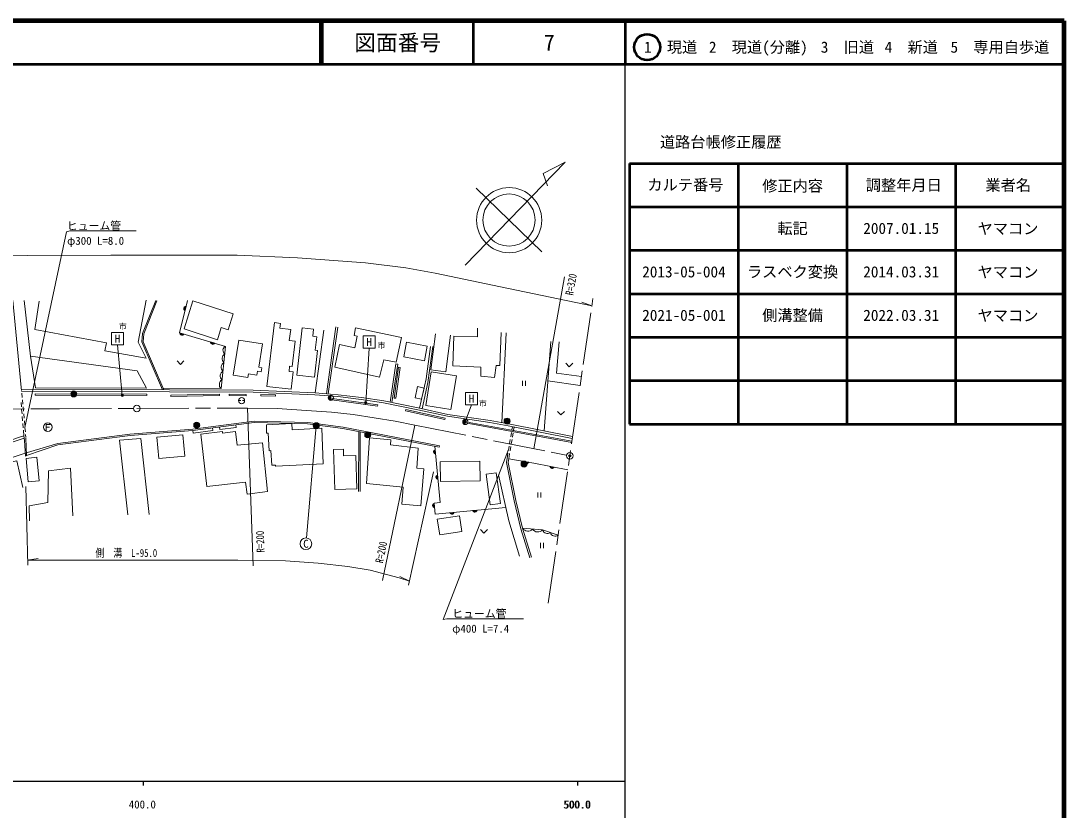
# Model space of a CAD drawing. Units: millimetres at full size, sheet at 1:1000; details may follow other scales. Extents: x 40000 to 680000, y 20000 to 380000.
# Drawn here: x 439891 to 680000, y 198357 to 380000 of the extents above; entities that cross this region are included whole.
import ezdxf
from ezdxf.enums import TextEntityAlignment as Align

# ---------------------------------------------------------------- set-up
doc = ezdxf.new("R2010")
doc.units = ezdxf.units.MM
doc.header["$LTSCALE"] = 1000
doc.header["$PDMODE"] = 32
doc.header["$PDSIZE"] = 500
doc.linetypes.add('CHAIN', pattern=[18.5, 12, -1.5, 3.5, -1.5])
for name, color, linetype, lineweight in [('M-BGD', 7, 'Continuous', 13), ('M-BMK', 2, 'CHAIN', 13), ('M-BMK-SRVR', 3, 'Continuous', 13), ('M-STR-HTXT', 7, 'Continuous', 13), ('M-STR-STRC', 7, 'Continuous', 13), ('M-TTL', 2, 'Continuous', 140), ('M-TTL-BAND', 7, 'Continuous', 25), ('M-TTL-FRAM', 2, 'Continuous', 50), ('M-TTL-LINE', 7, 'Continuous', 50)]:
    doc.layers.add(name, color=color, linetype=linetype, lineweight=lineweight)
doc.layers.add('M-OTRS', color=6, linetype='Continuous')
doc.layers.add('M-TTL-TXT', color=7, linetype='Continuous')
doc.styles.add('ＭＳ ゴシック', font='')
doc.styles.get('ＭＳ ゴシック').set_extended_font_data('MS Gothic')

msp = doc.modelspace()

# ---------------------------------------------------------------- hatches: boundary and pattern name
at = {"layer": 'M-BGD'}
for points in [[(477675, 313333, -0.82183), (477915, 314294)], [(477445, 307924, -0.82183), (476496, 308206)], [(484506, 305825, -0.82183), (483556, 306107)], [(452777, 294152, -0.41421), (452077, 293452, -0.41421), (451377, 294152, -1)], [(511213, 293849, 0.41421), (510613, 293249, 0.41421), (511213, 292649)], [(542263, 288286, 0.41421), (541582, 287779, 0.41421), (542089, 287098)], [(552500, 287881, -0.41421), (551800, 287181, -0.41421), (551100, 287881, -0.41421), (551800, 288581, -0.41421)], [(481072, 286952, -0.41421), (480372, 286252, -0.41421), (479672, 286952, -1)], [(508563, 286822, -0.41421), (507863, 286122, -0.41421), (507163, 286822, -1)], [(520427, 284731, -0.41421), (519727, 284031, -0.41421), (519027, 284731, -1)], [(535231, 281293, 0.82183), (535324, 280306)], [(556403, 277999, -0.41421), (555703, 277299, -0.41421), (555003, 277999, -1)], [(556766, 278415, -0.82183), (555789, 278583)], [(562636, 277288, -0.82183), (561664, 277479)], [(535871, 274474, -0.82183), (535779, 275461)], [(534996, 268924, 0.82183), (535088, 267938)], [(539623, 266891, -0.82183), (538637, 266799)], [(544858, 267378, -0.82183), (543871, 267286)]]:
    msp.add_hatch(color=256, dxfattribs=at).paths.add_polyline_path(points)
at = {"layer": 'M-STR-STRC'}
for points in [[(463447, 293934, -0.41421), (463347, 293595, -0.41421), (463007, 293695, -0.41421), (463107, 294034, -0.41421)], [(519474, 292240, -0.41421), (519375, 291901, -0.41421), (519035, 292001, -1)], [(508083, 286942, -0.41421), (507983, 286603, -0.41421), (507643, 286703, -1)], [(542395, 287812, -0.41421), (542295, 287472, -0.41421), (541956, 287572, -1)]]:
    msp.add_hatch(color=256, dxfattribs=at).paths.add_polyline_path(points)

# ---------------------------------------------------------------- linework, layer by layer
at = {"layer": 'M-BGD'}
for p, q in [((439966, 295613), (438027, 315669)), ((477675, 313333), (477915, 314294)), ((477445, 307924), (476496, 308206)), ((504619, 309358), (507258, 309068)), ((507598, 294394), (509587, 308812)), ((512416, 309602), (510254, 294181)), ((512813, 309546), (510654, 294149)), ((551594, 308231), (550615, 287505)), ((484506, 305825), (483556, 306107)), ((487007, 305082), (485959, 295389)), ((503016, 306255), (501671, 306421)), ((560314, 285613), (561850, 306233)), ((526219, 301084), (524861, 292274)), ((526615, 301023), (525253, 292193)), ((526615, 301023), (526219, 301084)), ((439966, 295613), (440029, 294947)), ((472630, 295462), (485959, 295389)), ((555344, 297176), (555344, 296002)), ((556044, 297176), (556044, 296002)), ((561175, 297164), (568603, 296073)), ((440085, 294349), (440180, 293354)), ((443156, 293882), (443157, 294182)), ((443156, 293882), (468855, 293796)), ((443157, 294182), (468856, 294096)), ((468855, 293796), (468855, 294096)), ((474383, 293867), (485628, 294058)), ((474383, 293867), (474388, 293567)), ((474388, 293567), (485633, 293758)), ((485628, 294058), (485633, 293758)), ((487833, 294053), (487832, 293753)), ((487832, 293753), (491751, 293731)), ((487833, 294053), (491753, 294031)), ((491753, 294031), (491751, 293731)), ((495100, 293985), (495096, 293685)), ((495096, 293685), (498516, 293636)), ((495100, 293985), (498520, 293936)), ((498520, 293936), (498516, 293636)), ((511213, 292649), (511213, 293849)), ((511494, 292803), (511536, 293100)), ((511536, 293100), (522045, 291604)), ((439925, 292145), (440014, 291149)), ((440068, 290551), (440157, 289555)), ((440236, 292757), (440330, 291761)), ((440387, 291164), (440481, 290168)), ((489990, 292595), (490515, 292595)), ((490865, 292595), (491390, 292595)), ((511494, 292803), (522003, 291307)), ((522003, 291307), (522045, 291604)), ((440210, 288957), (440300, 287961)), ((440538, 289571), (440632, 288575)), ((528402, 290235), (528465, 290528)), ((528402, 290235), (537469, 288291)), ((528465, 290528), (537532, 288584)), ((537469, 288291), (537532, 288584)), ((542089, 287098), (542263, 288286)), ((440353, 287364), (440442, 286368)), ((440496, 285770), (440607, 284527)), ((440689, 287978), (440783, 286982)), ((440840, 286385), (440934, 285390)), ((446617, 287137), (445742, 287137)), ((445742, 287137), (445742, 285762)), ((445742, 286512), (446492, 286512)), ((479556, 285142), (479507, 285749)), ((484097, 285718), (484020, 286324)), ((485711, 285923), (485634, 286529)), ((485711, 285923), (489471, 286401)), ((489471, 286401), (489394, 287006)), ((543019, 287300), (543073, 287595)), ((543019, 287300), (566676, 282951)), ((543073, 287595), (566720, 283248)), ((552921, 285856), (553048, 286583)), ((553305, 285787), (553431, 286508)), ((440990, 284792), (441054, 284126)), ((441066, 283994), (441208, 279953)), ((479556, 285142), (484097, 285718)), ((517653, 285492), (517627, 271651)), ((518003, 285424), (517977, 271650)), ((518419, 285649), (536216, 282211)), ((552367, 282704), (552540, 283689)), ((552644, 284280), (552817, 285265)), ((552756, 282634), (552928, 283620)), ((553031, 284211), (553202, 285196)), ((535324, 280306), (535231, 281293)), ((536159, 281917), (536216, 282211)), ((552090, 281128), (552263, 282113)), ((552482, 281058), (552653, 282043)), ((440926, 279836), (441208, 279953)), ((551858, 279810), (551986, 280537)), ((552253, 279746), (552379, 280467)), ((556766, 278415), (555789, 278583)), ((562636, 277288), (561664, 277479)), ((535871, 274474), (535779, 275461)), ((558878, 271473), (558878, 270299)), ((559578, 271473), (559578, 270299)), ((535088, 267938), (534996, 268924)), ((539623, 266891), (538637, 266799)), ((544858, 267378), (543871, 267286)), ((559469, 259850), (559469, 258676)), ((560169, 259850), (560169, 258676))]:
    msp.add_line(p, q, dxfattribs=at)
for points in [[(468776, 295485), (443228, 295554), (442146, 302846), (440639, 315682)], [(444139, 315487), (443082, 308937), (459587, 305931), (459250, 304077), (468750, 302347), (466889, 306075), (468740, 315706)], [(472456, 295105), (467745, 306102), (467866, 308043), (470937, 315663)], [(472783, 295105), (468049, 306154), (468163, 307976), (471215, 315551)], [(478246, 315614), (476399, 308234), (487007, 305082)], [(503016, 306255), (502316, 300430), (501750, 300498), (501606, 299305), (502542, 299192), (502064, 295216), (496491, 295885), (498301, 310548), (499622, 310385), (499485, 309277), (501986, 308969), (501671, 306421)], [(504619, 309358), (503423, 298451), (507501, 298004), (508176, 304162), (507661, 304218), (507999, 307299), (507075, 307400), (507258, 309068)], [(535351, 307961), (534257, 299698), (537675, 299246), (538791, 307678)], [(544994, 309269), (544994, 307286), (539537, 307463), (539344, 300619), (545770, 300304), (545770, 298202), (548901, 297923), (549291, 300686), (550097, 300686), (550455, 308314)], [(531670, 290870), (533185, 297582), (534179, 305087)], [(534677, 305025), (533539, 296747), (532217, 290750)], [(563748, 306154), (563164, 298959), (568903, 298116)], [(442146, 302846), (466654, 299494), (468776, 295485)], [(475835, 301732), (476630, 300936), (477426, 301732)], [(565316, 301196), (566111, 300400), (566907, 301196)], [(440009, 295156), (474091, 295103), (493372, 295032), (507598, 294394), (512911, 293968), (518274, 293336), (523418, 292570), (531314, 290949), (538140, 289443), (547902, 288009), (552097, 287229), (566877, 284321)], [(440052, 294706), (474090, 294653), (493361, 294582), (507570, 293945), (512866, 293520), (518214, 292889), (523340, 292126), (531220, 290508), (538059, 289000), (547829, 287565), (552013, 286787), (566790, 283880)], [(563396, 290112), (564192, 289316), (564987, 290112)], [(440898, 280473), (448366, 282710), (464991, 284872), (479455, 286046)], [(441208, 279953), (448435, 282416), (465023, 284574), (479480, 285747)], [(479455, 286046), (493579, 287840), (505905, 287551), (514067, 286490), (518419, 285649)], [(479480, 285747), (493594, 287539), (505882, 287252), (514019, 286194), (536159, 281917)], [(440686, 283994), (432219, 281191), (422224, 276252), (415695, 273652)], [(440607, 284527), (439384, 284148), (431504, 281375), (430938, 281093)], [(440607, 284527), (440764, 283461), (440926, 279836)], [(469383, 266406), (467508, 283861), (462564, 283529), (464529, 266348)], [(535154, 282111), (536374, 269122), (534989, 268992), (535225, 266481), (551515, 267999)], [(416468, 271458), (423397, 274404), (434086, 278316), (440898, 280473)], [(440348, 272594), (438963, 278728), (433281, 277508), (434400, 273588)], [(557056, 256451), (554985, 263126), (553425, 269552), (551622, 278362), (551858, 279810)], [(557438, 256570), (555371, 263233), (553815, 269640), (552029, 278370), (552253, 279746)], [(552165, 279208), (557916, 278217), (565754, 276674)], [(451864, 266059), (451333, 277053), (446235, 276454), (446101, 269168), (441830, 268391), (441902, 264972)], [(549814, 275540), (552205, 264941), (554667, 256825)], [(545684, 262917), (546480, 262122), (547275, 262917)], [(555371, 263233), (559976, 262848), (563542, 261613)]]:
    msp.add_lwpolyline(points, dxfattribs=at)
for points in [[(477450, 309110), (479477, 315538), (488786, 312603), (487617, 308894), (486023, 309397), (485142, 306603)], [(512146, 300324), (513226, 305481), (516731, 304747), (517287, 307403), (516569, 307554), (516945, 309353), (527465, 307151), (526268, 301435), (523441, 302027), (522433, 297971)], [(488753, 298440), (490021, 306494), (495468, 305637), (494625, 300283), (495372, 300165), (495225, 299233), (494379, 299366), (494232, 298437), (492286, 298743), (492151, 297889)], [(528018, 302693), (532756, 301777), (533406, 305142), (528669, 306058)], [(526808, 300276), (525778, 293195), (526168, 293139), (527199, 300219)], [(533062, 291502), (538874, 290555), (540135, 298295), (534323, 299242)], [(532135, 292932), (532712, 295487), (531191, 295830), (530614, 293276)], [(496426, 287000), (502224, 287338), (502308, 285905), (509191, 286233), (509470, 278085), (498599, 277495), (498448, 277737), (497652, 277737), (497454, 281108), (497057, 281085), (496789, 285132), (496425, 285108)], [(471664, 279287), (477636, 279842), (477180, 284752), (471208, 284197)], [(481290, 284871), (486268, 285464), (486306, 285142), (489313, 285500), (489689, 282336), (495525, 282880), (496628, 271721), (491961, 271085), (491585, 273842), (482681, 272869)], [(520102, 284045), (525045, 283575), (524933, 282401), (531344, 281679), (531027, 277078), (532655, 276895), (531914, 268421), (527555, 268803), (527894, 272677), (519427, 273530)], [(517008, 279951), (517242, 272306), (512175, 272150), (511876, 281375), (514130, 281448), (514180, 279924)], [(441603, 273911), (444089, 274142), (443586, 279552), (441100, 279321)], [(536437, 273975), (545578, 274134), (545499, 278661), (536358, 278502)], [(547913, 268600), (550250, 268912), (549303, 276002), (546966, 275690)], [(536284, 261731), (541374, 262516), (540820, 266106), (535731, 265322)]]:
    msp.add_lwpolyline(points, close=True, dxfattribs=at)
for centre, radius in [((452077, 294152), 700), ((490690, 292595), 700), ((511213, 293249), 600), ((542176, 287692), 600), ((551800, 287881), 700), ((446117, 286512), 1000), ((480372, 286952), 700), ((507863, 286822), 700), ((519727, 284731), 700), ((555703, 277999), 700)]:
    msp.add_circle(centre, radius, dxfattribs=at)
for centre, radius, start, end in [((477890, 313790), 505, 87.12523, 244.78342), ((476998, 308158), 505, 174.61759, 332.27578), ((484059, 306060), 505, 174.61759, 332.27578), ((487409, 304158), 1007, 113.53913, 234.11618), ((487457, 302268), 1250, 120.69755, 226.95775), ((487242, 300279), 1250, 120.69755, 226.95775), ((487027, 298291), 1250, 120.69755, 226.95775), ((486812, 296303), 1250, 120.69755, 226.95775), ((535375, 280809), 505, 106.53545, 264.19364), ((556294, 278596), 505, 181.39365, 339.05184), ((562169, 277479), 505, 180.03109, 337.68929), ((535922, 274977), 505, 106.53545, 264.19364), ((535139, 268440), 505, 106.53545, 264.19364), ((539121, 266942), 505, 196.4954, 354.15359), ((544356, 267430), 505, 196.4954, 354.15359), ((556594, 264000), 1444, 212.08415, 318.35635), ((558897, 263807), 1444, 212.08415, 318.35635), ((561076, 263141), 1138, 194.91101, 306.88186), ((562859, 262523), 1138, 194.91101, 306.88186)]:
    msp.add_arc(centre, radius, start, end, dxfattribs=at)
at = {"layer": 'M-BMK'}
msp.add_line((561252, 246023), (571543, 316085), dxfattribs=at)
msp.add_lwpolyline([(66150, 286420), (128382, 287679), (166128, 288142), (205628, 288689), (240861, 289142), (266457, 289569), (306427, 290114), (366568, 290371), (405218, 290494), (448747, 290723), (466568, 290769), (492029, 290902), (498848, 290781), (505648, 290351), (511407, 289915), (516378, 289385), (526069, 287856), (530551, 286959), (566226, 279890)], dxfattribs=at)
at = {"layer": 'M-BMK-SRVR'}
for p, q in [((542131, 323762), (565154, 347445)), ((565154, 347445), (560115, 344852)), ((560115, 344852), (561100, 342018)), ((544710, 341478), (559767, 326840))]:
    msp.add_line(p, q, dxfattribs=at)
for centre, radius in [((552269, 334130), 7500), ((552238, 334159), 6000), ((466568, 290769), 750), ((566226, 279890), 750)]:
    msp.add_circle(centre, radius, dxfattribs=at)
at = {"layer": 'M-OTRS'}
msp.add_point((566226, 279890), dxfattribs=at)
at = {"layer": 'M-STR-HTXT'}
for p, q in [((440836, 286427), (450383, 331485)), ((450383, 331485), (451192, 331648)), ((451192, 331648), (466464, 331648)), ((557945, 281531), (564975, 321081)), ((571296, 314407), (568985, 315236)), ((463227, 293815), (462138, 305445)), ((519255, 292121), (520052, 304684)), ((493361, 254578), (492029, 290902)), ((542176, 287692), (543605, 291667)), ((507863, 286822), (505606, 261007)), ((523120, 251184), (530551, 286959)), ((552130, 281354), (537109, 242225)), ((529105, 250139), (534874, 276229)), ((441463, 254724), (441062, 272822)), ((441436, 255916), (443868, 256257)), ((529301, 251028), (527098, 252110)), ((537109, 242225), (537918, 242388)), ((537918, 242388), (555550, 242388))]:
    msp.add_line(p, q, dxfattribs=at)
for points in [[(66016, 321443), (162880, 323436), (253640, 324669), (345999, 325656), (460590, 326084), (489677, 326064), (503565, 325482), (519173, 324278), (528483, 323178), (535259, 321910), (550277, 318771), (571296, 314407)], [(441436, 255916), (489825, 255916), (500813, 255701), (508348, 255162), (515105, 254450), (520289, 253574), (526956, 251797), (529301, 251028)]]:
    msp.add_lwpolyline(points, dxfattribs=at)
for points in [[(460731, 308257), (463544, 308257), (463544, 305445), (460731, 305445)], [(518646, 307497), (521458, 307497), (521458, 304684), (518646, 304684)], [(542199, 294479), (545011, 294479), (545011, 291667), (542199, 291667)]]:
    msp.add_lwpolyline(points, close=True, dxfattribs=at)
msp.add_circle((505489, 259662), 1350, dxfattribs=at)
at = {"layer": 'M-STR-STRC'}
for centre in [(463227, 293815), (519255, 292121), (507863, 286822), (542176, 287692)]:
    msp.add_circle(centre, 250, dxfattribs=at)
at = {"layer": 'M-TTL'}
for p, q in [((680000, 380000), (40000, 380000)), ((680000, 20000), (680000, 380000))]:
    msp.add_line(p, q, dxfattribs=at)
at = {"layer": 'M-TTL-BAND'}
for p, q in [((579000, 20000), (579000, 370000)), ((40000, 205000), (579000, 205000)), ((468000, 205000), (468000, 204000)), ((568000, 205000), (568000, 204000))]:
    msp.add_line(p, q, dxfattribs=at)
at = {"layer": 'M-TTL-FRAM'}
for p, q in [((580000, 347197), (580000, 287197)), ((580000, 347197), (680000, 347197)), ((580000, 287197), (680000, 287197))]:
    msp.add_line(p, q, dxfattribs=at)
at = {"layer": 'M-TTL-LINE'}
for p, q in [((508747, 380000), (508747, 370000)), ((509247, 380000), (509247, 370000)), ((543997, 380000), (543997, 370000)), ((579000, 380000), (579000, 370000)), ((40000, 370000), (680000, 370000)), ((605000, 347197), (605000, 287197)), ((630000, 347197), (630000, 287197)), ((655000, 347197), (655000, 287197)), ((580000, 337197), (680000, 337197)), ((580000, 327197), (680000, 327197)), ((580000, 317197), (680000, 317197)), ((580000, 307197), (680000, 307197)), ((580000, 297197), (680000, 297197))]:
    msp.add_line(p, q, dxfattribs=at)
msp.add_circle((584031, 373958), 3000, dxfattribs=at)

# ---------------------------------------------------------------- texts
at = {"layer": 'M-STR-HTXT', "style": 'ＭＳ ゴシック'}
for s, p in [('ヒューム管', (450457, 332827)), ('φ300 L=8.0', (450532, 329383)), (' ヒューム管', (537918, 243567)), (' φ400 L=7.4', (537918, 240123))]:
    msp.add_text(s, height=1833, dxfattribs=at).set_placement(p, align=Align.MIDDLE_LEFT)
at = {"layer": 'M-STR-HTXT', "style": 'ＭＳ ゴシック', "width": 0.8}
for s, rotation, p in [('R=320', 79.92, (567966, 319081)), ('R=200', 92.101, (496435, 260202)), ('R=200', 78.265, (524263, 257417))]:
    msp.add_text(s, height=1833, rotation=rotation, dxfattribs=at).set_placement(p, align=Align.BOTTOM_CENTER)
at = {"layer": 'M-STR-HTXT', "style": 'ＭＳ ゴシック'}
for s, height, p in [('市', 1320, (463361, 309677)), ('H', 1833, (462138, 306851)), ('H', 1833, (520052, 306090)), ('市', 1320, (522881, 305305)), ('H', 1833, (543605, 293073)), ('市', 1320, (546218, 291928)), ('C', 1833, (505489, 259662))]:
    msp.add_text(s, height=height, dxfattribs=at).set_placement(p, align=Align.MIDDLE_CENTER)
at = {"layer": 'M-STR-HTXT', "style": 'ＭＳ ゴシック', "width": 0.8}
msp.add_text('側\u3000溝\u3000L-95.0', height=1833, dxfattribs=at).set_placement((464159, 256076), align=Align.BOTTOM_CENTER)
at = {"layer": 'M-TTL-BAND', "style": 'ＭＳ ゴシック'}
for s, p in [('400.0', (467844, 198195)), ('500.0', (567844, 198195)), ('500.0', (568000, 198195))]:
    msp.add_text(s, height=1833, dxfattribs=at).set_placement(p, align=Align.BOTTOM_CENTER)
at = {"layer": 'M-TTL-TXT', "style": 'ＭＳ ゴシック'}
for s, height, p in [('図面番号', 3666, (526622, 375000)), ('7', 3666, (561497, 375000)), ('1\u3000現道', 2566, (589448, 373958)), ('2\u3000現道(分離)', 2566, (609619, 373958)), ('3\u3000旧道', 2566, (630121, 373958)), ('4\u3000新道', 2566, (644824, 373958)), ('5\u3000専用自歩道', 2566, (665228, 373958)), ('道路台帳修正履歴', 2566, (600968, 352113)), ('カルテ番号', 2566, (592839, 342277)), ('修正内容', 2566, (617509, 342023)), ('調整年月日', 2566, (643089, 342197)), ('業者名', 2566, (667134, 342197)), ('転記', 2566, (617500, 332245)), ('2007.01.15', 2566, (642500, 332245)), ('ヤマコン', 2566, (667077, 332189)), ('2013-05-004', 2566, (592500, 322245)), ('ラスベク変換', 2566, (617500, 322245)), ('2014.03.31', 2566, (642500, 322245)), ('ヤマコン', 2566, (667077, 322189)), ('2021-05-001', 2566, (592500, 312245)), ('側溝整備', 2566, (617500, 312245)), ('2022.03.31', 2566, (642500, 312245)), ('ヤマコン', 2566, (667077, 312189))]:
    msp.add_text(s, height=height, dxfattribs=at).set_placement(p, align=Align.MIDDLE_CENTER)

doc.saveas('drawing.dxf')
